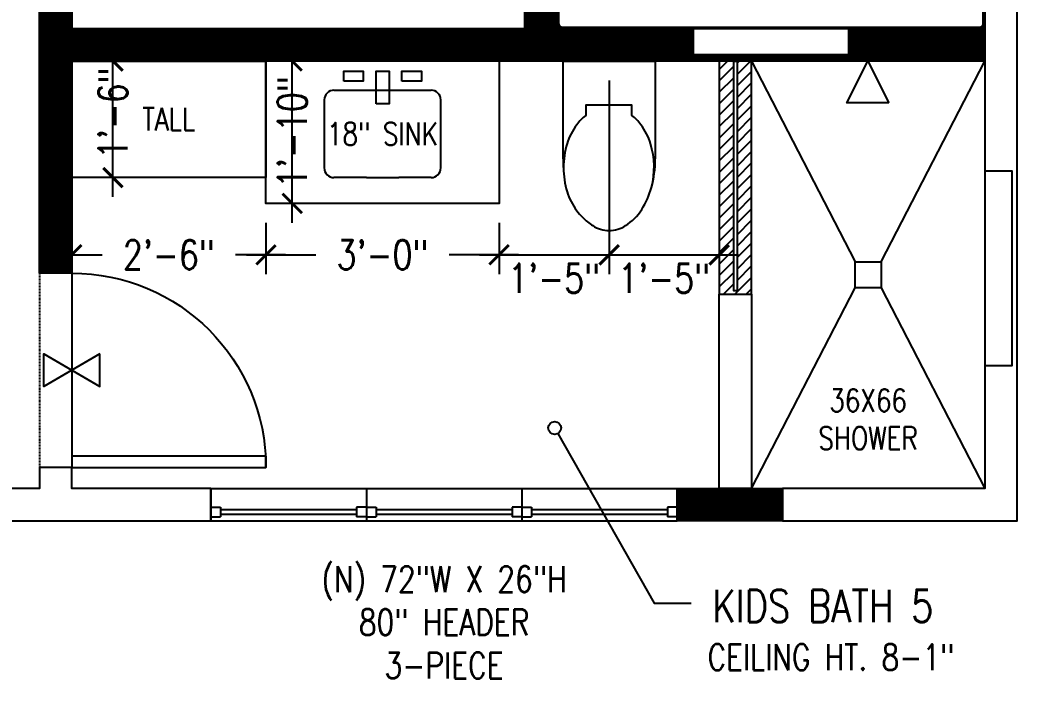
# Model space of a CAD drawing. Header units: inches. Extents: x -1 to 4116, y -71 to 1384.
# Drawn here: x 3249.2 to 3403.2, y 214.2 to 316.5 of the extents above; entities that cross this region are included whole.
import ezdxf
from ezdxf.enums import TextEntityAlignment as Align

# ---------------------------------------------------------------- set-up
doc = ezdxf.new("R2010")
doc.units = ezdxf.units.IN
doc.header["$MEASUREMENT"] = 0
doc.linetypes.add('HIDDEN2', pattern=[0.1875, 0.125, -0.0625])
doc.layers.get('DEFPOINTS').update_dxf_attribs({"color": 92, "lineweight": 15})
for name, color, linetype in [('A-ANNO', 3, 'Continuous'), ('A-ANNO - NEW', 3, 'Continuous'), ('A-ANNO-CLNG-HT-NEW', 2, 'Continuous'), ('A-ANNO-ROOMTAG-NEW', 2, 'Continuous'), ('A-CASE-NEW', 2, 'Continuous'), ('A-CLNG-HEAD', 1, 'HIDDEN2'), ('A-DIM-CONS', 2, 'Continuous'), ('A-DOOR-NEW', 2, 'Continuous'), ('A-FLOR-SILL', 8, 'Continuous'), ('A-GLAZ', 1, 'Continuous'), ('A-GLAZ-NEW', 1, 'Continuous'), ('A-PFIX', 2, 'Continuous'), ('A-WALL-EXIST', 4, 'Continuous'), ('A-WALL-HTCH-F', 252, 'Continuous'), ('A-WALL-NEW', 4, 'Continuous')]:
    doc.layers.add(name, color=color, linetype=linetype)
doc.styles.add('ccTXT', font='ROMANS.shx', dxfattribs={"width": 0.8})
doc.styles.add('EDGTXT', font='ROMANS.shx')
doc.dimstyles.new('DIM48$0', dxfattribs={"dimscale": 48, "dimtxt": 0.09375, "dimasz": 0.0625, "dimexe": 0.0625, "dimexo": 0.0625, "dimgap": 0.0625, "dimtad": 0, "dimdec": 8, "dimrnd": 0.125, "dimzin": 3, "dimdsep": 46, "dimlunit": 4, "dimtxsty": 'ccTXT', "dimblk": 'ARCHTICK', "dimblk1": 'ARCHTICK', "dimblk2": 'ARCHTICK', "dimsah": 1, "dimcen": 0.09375, "dimdle": 0.0625, "dimclrd": 2, "dimclre": 1, "dimclrt": 256, "dimadec": 0, "dimazin": 0, "dimtfac": 0.6, "dimtdec": 4, "dimtix": 1, "dimtmove": 2, "dimatfit": 3, "dimldrblk": 'ARCHTICK', "dimfxl": 1, "dimtvp": 1, "dimfrac": 2, "dimtolj": 1, "dimtzin": 0, "dimarcsym": 0})

# ---------------------------------------------------------------- blocks, each defined once
blk = doc.blocks.new('*U340')
for p, q in [((0, 5), (24, 5)), ((0, 5), (24, 5)), ((0, 2.875), (0, 4.375)), ((0, 4.375), (1.5, 4.375)), ((1.5, 2.875), (1.5, 4.375)), ((1.5, 4), (22.5, 4)), ((1.5, 3.25), (22.5, 3.25)), ((22.5, 2.875), (22.5, 4.375)), ((24, 4.375), (22.5, 4.375)), ((24, 2.875), (24, 4.375)), ((0, 2.875), (1.5, 2.875)), ((24, 2.875), (22.5, 2.875))]:
    blk.add_line(p, q)
at = {"flags": 128}
for points in [[(0, 0), (0, 5), (0, 5), (0, 5)], [(24, 0), (24, 5), (24, 5), (24, 5)]]:
    blk.add_lwpolyline(points, dxfattribs=at)
at = {"layer": 'A-FLOR-SILL'}
blk.add_line((0, 0), (24, 0), dxfattribs=at)
at = {"layer": 'A-GLAZ', "color": 8}
blk.add_line((0, 0), (24, 0), dxfattribs=at)
blk = doc.blocks.new('*U341')
for p, q in [((0, 5), (24, 5)), ((0, 5), (24, 5)), ((0, 2.875), (0, 4.375)), ((0, 4.375), (1.5, 4.375)), ((1.5, 2.875), (1.5, 4.375)), ((1.5, 4), (22.5, 4)), ((1.5, 3.25), (22.5, 3.25)), ((22.5, 2.875), (22.5, 4.375)), ((24, 4.375), (22.5, 4.375)), ((24, 2.875), (24, 4.375)), ((0, 2.875), (1.5, 2.875)), ((24, 2.875), (22.5, 2.875))]:
    blk.add_line(p, q)
at = {"flags": 128}
for points in [[(0, 0), (0, 5), (0, 5), (0, 5)], [(24, 0), (24, 5), (24, 5), (24, 5)]]:
    blk.add_lwpolyline(points, dxfattribs=at)
at = {"layer": 'A-FLOR-SILL'}
blk.add_line((0, 0), (24, 0), dxfattribs=at)
at = {"layer": 'A-GLAZ', "color": 8}
blk.add_line((0, 0), (24, 0), dxfattribs=at)
blk = doc.blocks.new('*U334')
for p, q in [((0, 5), (24, 5)), ((0, 5), (24, 5)), ((0, 2.875), (0, 4.375)), ((0, 4.375), (1.5, 4.375)), ((1.5, 2.875), (1.5, 4.375)), ((1.5, 4), (22.5, 4)), ((1.5, 3.25), (22.5, 3.25)), ((22.5, 2.875), (22.5, 4.375)), ((24, 4.375), (22.5, 4.375)), ((24, 2.875), (24, 4.375)), ((0, 2.875), (1.5, 2.875)), ((24, 2.875), (22.5, 2.875))]:
    blk.add_line(p, q)
at = {"flags": 128}
for points in [[(0, 0), (0, 5), (0, 5), (0, 5)], [(24, 0), (24, 5), (24, 5), (24, 5)]]:
    blk.add_lwpolyline(points, dxfattribs=at)
at = {"layer": 'A-FLOR-SILL'}
blk.add_line((0, 0), (24, 0), dxfattribs=at)
at = {"layer": 'A-GLAZ', "color": 8}
blk.add_line((0, 0), (24, 0), dxfattribs=at)
blk = doc.blocks.new('*U345')
at = {"linetype": 'ByBlock'}
blk.add_lwpolyline([(0, 0), (0, 30), (1.75, 30), (1.75, 0)], close=True, dxfattribs=at)
blk.add_arc((0, 0), 30, 0, 90, dxfattribs=at)
blk = doc.blocks.new('*U283')
at = {"layer": 'A-FLOR-SILL'}
blk.add_line((-15, 0), (15, 0), dxfattribs=at)
blk.add_lwpolyline([(-2.51, 4.32), (2.51, -4.32), (-2.51, -4.32), (2.51, 4.32)], close=True, dxfattribs=at)
blk = doc.blocks.new('*U88')
at = {"color": 0, "linetype": 'ByBlock'}
blk.add_line((-0.0411, 0), (0.0411, 0), dxfattribs=at)
blk.add_lwpolyline([(-0.0675, 0.135), (0.0675, 0.135), (0, 0)], close=True, dxfattribs=at)
at = {"style": 'EDGTXT', "flags": 8}
blk.add_attdef('#LINE1', text='', height=0.125, dxfattribs=at).set_placement((0, 0.1931), align=Align.BOTTOM_CENTER)
blk = doc.blocks.new('*U87')
at = {"color": 0, "linetype": 'ByBlock'}
for p, q in [((0, -7.11), (0, 7.11)), ((0, 7.11), (15.11, 7.11)), ((15.11, -7.11), (0, -7.11))]:
    blk.add_line(p, q, dxfattribs=at)
blk.add_lwpolyline([(24.13, -4.09, 0.06085), (25.42, -2.54, 0.143932), (26.16, 0, 0.143932), (25.42, 2.54, 0.107177), (22.93, 5.03, 0.077997), (19.52, 6.53, 0.141546), (12.76, 6.39, 0.085426), (9.83, 4.9, 0.066386), (8.4, 3.51), (6.82, 3.51), (6.82, -3.61), (8.4, -3.61, 0.066386), (9.83, -5, 0.085426), (12.76, -6.49, 0.074934), (16.47, -7.05, 0.074935), (20.18, -6.49, 0.085426), (23.12, -5, 0.047542)], format="xyb", close=True, dxfattribs=at)
for centre, start, end in [((15.11, -9.99), 75.0711, 90), ((15.11, 9.99), 270, 275.1954)]:
    blk.add_arc(centre, 17.11, start, end, dxfattribs=at)
blk = doc.blocks.new('*U103')
at = {"color": 0, "linetype": 'ByBlock'}
for points in [[(-6, -0.5), (-6, 1), (-3, 1), (-3, -0.5)], [(-1, -4), (-1, 1), (1, 1), (1, -4)], [(3, -0.5), (3, 1), (6, 1), (6, -0.5)]]:
    blk.add_lwpolyline(points, close=True, dxfattribs=at)
blk = doc.blocks.new('*U359')
at = {"color": 0}
for p, q in [((16.5, 9), (6, 9)), ((4.5, -2.5), (4.5, 2.5)), ((18, -2.5), (18, 2.5)), ((6, -9), (16.5, -9))]:
    blk.add_line(p, q, dxfattribs=at)
at = {"color": 0, "linetype": 'ByBlock'}
for p, q in [((4.5, 2.5), (4.5, 7.5)), ((18, 7.5), (18, 2.5)), ((4.5, -7.5), (4.5, -2.5)), ((18, -2.5), (18, -7.5))]:
    blk.add_line(p, q, dxfattribs=at)
for centre, start, end in [((6, 7.5), 90, 180), ((16.5, 7.5), 0, 90), ((6, -7.5), 180, 270), ((16.5, -7.5), 270, 0)]:
    blk.add_arc(centre, 1.5, start, end, dxfattribs=at)
blk = doc.blocks.new('66x36 Mariposa Alcove Tub')
for p, q in [((0.7, 35.95), (65.3, 35.95)), ((65.26, 35.71), (0.74, 35.71)), ((0, 0), (0, 35.25)), ((0.24, 35.21), (0.24, 0.92)), ((65.76, 35.21), (65.76, 0.92)), ((66, 0), (66, 35.25)), ((0.28, 0.16), (0, 0)), ((66, 0), (0, 0)), ((0.35, 0.4), (0.24, 0.92)), ((0.35, 0.4), (0.28, 0.16)), ((65.65, 0.4), (65.76, 0.92)), ((65.65, 0.4), (65.72, 0.16)), ((65.72, 0.16), (66, 0))]:
    blk.add_line(p, q)
for radius in [1.78, 1.15]:
    blk.add_circle((57.4, 17.95), radius)
for centre, radius, start, end in [((0.7, 35.25), 0.7, 90, 180), ((0.74, 35.21), 0.5, 90, 180), ((65.26, 35.21), 0.5, 360, 90), ((65.3, 35.25), 0.7, 360, 90), ((22.07, -51.25), 84.24, 89.5779, 99.2072), ((22.24, -26.95), 59.93, 80.9993, 89.5779), ((8.73, 28.98), 2.81, 131.9258, 148.4738), ((9.13, 28.53), 3.41, 107.1048, 131.9258), ((9.14, 28.52), 3.43, 99.2072, 107.1048), ((13.98, 27.93), 3.25, 91.933, 149.3719), ((24.4, -86.02), 117.67, 90.8391, 95.1331), ((24.39, -24.78), 56.45, 81.1653, 91.7437), ((64.07, 237.11), 207.41, 260.9993, 263.6938), ((65.54, 272.22), 243.4, 262.3309, 264.2663), ((46.81, 86.86), 57.1, 264.3907, 283.9449), ((47.84, 90.25), 59.66, 263.6938, 282.2339), ((60.69, 30.97), 0.991, 56.5398, 102.2339), ((60.74, 30.84), 0.63, 20.167, 106.1764), ((60.68, 30.96), 1.01, 29.6806, 56.5398), ((25.65, 17.95), 38.02, 10.6122, 20.167), ((60.72, 30.98), 0.965, 19.3649, 29.6806), ((26.67, 18.39), 37.26, 359.3183, 20.2627), ((46.19, 17.95), 41.87, 163.6109, 196.39), ((8.97, 28.83), 3.09, 148.4738, 162.4656), ((1475.71, -515.19), 1562.57, 159.59584, 159.78147), ((17.03, 21.06), 8.5, 96.7933, 153.5734), ((20.33, 24.37), 5.01, 93.5353, 164.3783), ((23.74, -19.22), 49.32, 79.181, 98.997), ((24.16, -3.5), 33.13, 77.5229, 97.1804), ((42.73, 99.44), 70.89, 262.1137, 284.0877), ((60.3, 29.77), 0.967, 20.014, 109.5256), ((25.51, 17.95), 37.71, 14.5739, 18.8022), ((44.24, 110.38), 82.55, 260.9972, 267.8482), ((45.7, 149.21), 121.41, 267.8482, 275.3585), ((57.37, 24.73), 3.62, 11.2596, 95.3585), ((25.52, 17.95), 37.71, 7.9839, 14.5739), ((43.52, 17.95), 29.08, 164.5074, 195.4926), ((23.53, 18), 38.13, 359.9311, 11.2596), ((25.65, 17.95), 38.02, 0.0024, 10.6122), ((25.55, 17.96), 37.68, 359.9921, 7.9839), ((72.38, 18.02), 9.49, 173.6128, 187.9001), ((63.3, 19.03), 0.345, 153.529, 172.3056), ((63.01, 19.18), 0.0216, 31.7301, 157.0051), ((73.47, 17.95), 10.47, 173.6598, 186.3401), ((62.79, 19.04), 0.28, 13.4471, 31.7301), ((56.28, 17.95), 6.88, 350.3231, 9.6769), ((23.53, 17.91), 38.13, 348.7404, 0.0689), ((26.67, 17.51), 37.26, 339.7369, 0.6819), ((25.55, 17.95), 37.68, 352.0161, 0.0079), ((25.65, 17.95), 38.02, 349.3878, 359.9976), ((63.01, 16.73), 0.0255, 209.6072, 326.1983), ((62.76, 16.87), 0.311, 330.5424, 345.9791), ((25.52, 17.95), 37.71, 345.4261, 352.0161), ((17.03, 14.85), 8.5, 206.4266, 263.2067), ((1475.71, 551.09), 1562.57, 200.21853, 200.40416), ((25.65, 17.95), 38.02, 339.833, 349.3878), ((20.33, 11.53), 5.01, 195.6217, 266.4647), ((57.37, 11.17), 3.62, 264.6415, 348.7404), ((44.24, -74.48), 82.55, 92.1518, 99.0028), ((45.7, -113.31), 121.41, 84.6415, 92.1518), ((25.51, 17.95), 37.71, 341.1978, 345.4261), ((13.98, 7.97), 3.25, 210.6281, 268.067), ((23.74, 55.12), 49.32, 261.003, 280.819), ((23.95, 43.99), 37.66, 264.0113, 281.2853), ((42.73, -63.54), 70.89, 75.9123, 97.8863), ((8.95, 7.06), 3.07, 197.5353, 212.5495), ((8.74, 6.93), 2.82, 212.5495, 228.3054), ((9.13, 7.37), 3.41, 228.3054, 252.1575), ((24.4, 121.92), 117.67, 264.8669, 269.1609), ((24.39, 60.68), 56.45, 268.2563, 278.8347), ((61.59, -182.8), 188.85, 96.1732, 99.1325), ((65.54, -236.32), 243.4, 95.7337, 97.6691), ((46.81, -50.96), 57.1, 76.0551, 95.6093), ((47.8, -55.25), 60.55, 77.9091, 96.1732), ((60.3, 6.13), 0.967, 250.4744, 339.986), ((60.74, 5.06), 0.63, 253.8236, 339.833), ((9.14, 7.4), 3.44, 252.1575, 260.8067), ((22.15, 87.78), 84.87, 260.8067, 270.3621), ((22.31, 61.54), 58.63, 270.3621, 279.1325), ((35.39, -0.17), 4.57, 87.902, 108.3661), ((34.19, 8.21), 4.05, 266.5475, 289.7206), ((35.53, -0.91), 5.23, 92.8548, 103.839), ((60.69, 4.94), 0.998, 257.9078, 340.2786), ((33.01, 769.66), 770.01, 268.26528, 271.73472)]:
    blk.add_arc(centre, radius, start, end)
blk = doc.blocks.new('_ArchTick')
at = {"color": 0, "linetype": 'ByBlock', "const_width": 0.15}
blk.add_lwpolyline([(-0.5, -0.5), (0.5, 0.5)], dxfattribs=at)
blk = doc.blocks.new('*D580')
at = {"layer": 'A-DIM-CONS', "color": 1, "lineweight": -2, "transparency": 16777216}
blk.add_line((3287.16, 285.12), (3287.16, 277.19), dxfattribs=at)
at = {"layer": 'A-DIM-CONS', "color": 2, "lineweight": -2, "transparency": 16777216}
for p, q in [((3254.16, 280.19), (3261.87, 280.19)), ((3290.16, 280.19), (3282.44, 280.19))]:
    blk.add_line(p, q, dxfattribs=at)
at = {"layer": 'DEFPOINTS', "color": 0, "transparency": 16777216}
for p in [(3287.16, 288.12), (3257.16, 280.19), (3257.16, 280.19)]:
    blk.add_point(p, dxfattribs=at)
at = {"layer": 'A-DIM-CONS', "color": 2, "lineweight": -2, "transparency": 16777216, "xscale": 3, "yscale": 3, "zscale": 3, "rotation": 180}
blk.add_blockref('_ArchTick', (3257.16, 280.19), dxfattribs=at)
at = {"layer": 'A-DIM-CONS', "color": 2, "lineweight": -2, "transparency": 16777216, "xscale": 3, "yscale": 3, "zscale": 3}
blk.add_blockref('_ArchTick', (3287.16, 280.19), dxfattribs=at)
at = {"layer": 'A-DIM-CONS', "transparency": 16777216, "insert": (3272.16, 280.19), "char_height": 4.5, "attachment_point": 5, "style": 'ccTXT'}
blk.add_mtext('\\A1;2\'-6"', dxfattribs=at)
blk = doc.blocks.new('*D581')
at = {"layer": 'A-DIM-CONS', "color": 1, "lineweight": -2, "transparency": 16777216}
for p, q in [((3287.16, 285.12), (3287.16, 277.19)), ((3323.16, 285.12), (3323.16, 277.19))]:
    blk.add_line(p, q, dxfattribs=at)
at = {"layer": 'A-DIM-CONS', "color": 2, "lineweight": -2, "transparency": 16777216}
for p, q in [((3284.16, 280.19), (3294.87, 280.19)), ((3326.16, 280.19), (3315.44, 280.19))]:
    blk.add_line(p, q, dxfattribs=at)
at = {"layer": 'DEFPOINTS', "color": 0, "transparency": 16777216}
for p in [(3287.16, 288.12), (3323.16, 288.12), (3323.16, 280.19)]:
    blk.add_point(p, dxfattribs=at)
at = {"layer": 'A-DIM-CONS', "color": 2, "lineweight": -2, "transparency": 16777216, "xscale": 3, "yscale": 3, "zscale": 3, "rotation": 180}
blk.add_blockref('_ArchTick', (3287.16, 280.19), dxfattribs=at)
at = {"layer": 'A-DIM-CONS', "color": 2, "lineweight": -2, "transparency": 16777216, "xscale": 3, "yscale": 3, "zscale": 3}
blk.add_blockref('_ArchTick', (3323.16, 280.19), dxfattribs=at)
at = {"layer": 'A-DIM-CONS', "transparency": 16777216, "insert": (3305.16, 280.19), "char_height": 4.5, "attachment_point": 5, "style": 'ccTXT'}
blk.add_mtext('\\A1;3\'-0"', dxfattribs=at)
blk = doc.blocks.new('*D582')
at = {"layer": 'A-DIM-CONS', "color": 1, "lineweight": -2, "transparency": 16777216}
for p, q in [((3340.16, 307.12), (3340.16, 277.19)), ((3323.16, 285.12), (3323.16, 277.19))]:
    blk.add_line(p, q, dxfattribs=at)
at = {"layer": 'A-DIM-CONS', "color": 2, "lineweight": -2, "transparency": 16777216}
blk.add_line((3320.16, 280.19), (3343.16, 280.19), dxfattribs=at)
at = {"layer": 'DEFPOINTS', "color": 0, "transparency": 16777216}
for p in [(3340.16, 310.12), (3323.16, 288.12), (3340.16, 280.19)]:
    blk.add_point(p, dxfattribs=at)
at = {"layer": 'A-DIM-CONS', "color": 2, "lineweight": -2, "transparency": 16777216, "xscale": 3, "yscale": 3, "zscale": 3, "rotation": 180}
blk.add_blockref('_ArchTick', (3323.16, 280.19), dxfattribs=at)
at = {"layer": 'A-DIM-CONS', "color": 2, "lineweight": -2, "transparency": 16777216, "xscale": 3, "yscale": 3, "zscale": 3}
blk.add_blockref('_ArchTick', (3340.16, 280.19), dxfattribs=at)
at = {"layer": 'A-DIM-CONS', "transparency": 16777216, "insert": (3331.66, 276.55), "char_height": 4.5, "attachment_point": 5, "style": 'ccTXT'}
blk.add_mtext('\\A1;1\'-5"', dxfattribs=at)
blk = doc.blocks.new('*D583')
at = {"layer": 'A-DIM-CONS', "color": 1, "lineweight": -2, "transparency": 16777216}
blk.add_line((3340.16, 307.12), (3340.16, 277.19), dxfattribs=at)
at = {"layer": 'A-DIM-CONS', "color": 2, "lineweight": -2, "transparency": 16777216}
blk.add_line((3337.16, 280.19), (3360.16, 280.19), dxfattribs=at)
at = {"layer": 'DEFPOINTS', "color": 0, "transparency": 16777216}
for p in [(3340.16, 310.12), (3357.16, 280.19), (3357.16, 280.19)]:
    blk.add_point(p, dxfattribs=at)
at = {"layer": 'A-DIM-CONS', "color": 2, "lineweight": -2, "transparency": 16777216, "xscale": 3, "yscale": 3, "zscale": 3, "rotation": 180}
blk.add_blockref('_ArchTick', (3340.16, 280.19), dxfattribs=at)
at = {"layer": 'A-DIM-CONS', "color": 2, "lineweight": -2, "transparency": 16777216, "xscale": 3, "yscale": 3, "zscale": 3}
blk.add_blockref('_ArchTick', (3357.16, 280.19), dxfattribs=at)
at = {"layer": 'A-DIM-CONS', "transparency": 16777216, "insert": (3348.66, 276.55), "char_height": 4.5, "attachment_point": 5, "style": 'ccTXT'}
blk.add_mtext('\\A1;1\'-5"', dxfattribs=at)
blk = doc.blocks.new('*D584')
at = {"layer": 'A-DIM-CONS', "color": 2, "lineweight": -2, "transparency": 16777216}
blk.add_line((3291.21, 285.12), (3291.21, 313.12), dxfattribs=at)
at = {"layer": 'DEFPOINTS', "color": 0, "transparency": 16777216}
for p in [(3291.21, 310.12), (3291.21, 310.12), (3291.21, 288.12)]:
    blk.add_point(p, dxfattribs=at)
at = {"layer": 'A-DIM-CONS', "color": 2, "lineweight": -2, "transparency": 16777216, "xscale": 3, "yscale": 3, "zscale": 3}
for p, rotation in [((3291.21, 310.12), 90), ((3291.21, 288.12), 270)]:
    blk.add_blockref('_ArchTick', p, dxfattribs=dict(at, rotation=rotation))
at = {"layer": 'A-DIM-CONS', "transparency": 16777216, "insert": (3291.21, 299.12), "char_height": 4.5, "attachment_point": 5, "rotation": 90, "style": 'ccTXT'}
blk.add_mtext('\\A1;1\'-10"', dxfattribs=at)
blk = doc.blocks.new('*D585')
at = {"layer": 'A-DIM-CONS', "color": 2, "lineweight": -2, "transparency": 16777216}
blk.add_line((3263.52, 289.12), (3263.52, 313.12), dxfattribs=at)
at = {"layer": 'DEFPOINTS', "color": 0, "transparency": 16777216}
for p in [(3263.52, 310.12), (3263.52, 310.12), (3263.52, 292.12)]:
    blk.add_point(p, dxfattribs=at)
at = {"layer": 'A-DIM-CONS', "color": 2, "lineweight": -2, "transparency": 16777216, "xscale": 3, "yscale": 3, "zscale": 3}
for p, rotation in [((3263.52, 310.12), 90), ((3263.52, 292.12), 270)]:
    blk.add_blockref('_ArchTick', p, dxfattribs=dict(at, rotation=rotation))
at = {"layer": 'A-DIM-CONS', "transparency": 16777216, "insert": (3263.52, 302.04), "char_height": 4.5, "attachment_point": 5, "rotation": 90, "style": 'ccTXT'}
blk.add_mtext('\\A1;1\'-6"', dxfattribs=at)

msp = doc.modelspace()

# ---------------------------------------------------------------- hatches: boundary and pattern name
at = {"layer": 'A-WALL-HTCH-F'}
h = msp.add_hatch(dxfattribs=at)
h.set_pattern_fill('ANSI31', color=256)
h.set_pattern_definition([(45, (0.0164, 0.01056), (-0.0883883476, 0.0883883476), [])])
h.paths.add_polyline_path([(3353.15798868, 315.11544828), (3332.85798868, 315.11544828), (3332.15798868, 315.11544828), (3332.15798868, 419.11544828), (3361.2557944, 419.11544828), (3361.25628446, 424.11544826), (3322.15847874, 424.11864163), (3322.15798868, 419.11544828), (3327.15798868, 419.11544828), (3327.15798868, 315.11544828), (3257.15798868, 315.11544828), (3257.15798868, 398.61544828), (3275.15798868, 398.61544828), (3275.15798868, 419.11544828), (3292.15798868, 419.11544828), (3292.15798868, 424.12109193), (3275.15798868, 424.12248043), (3275.15798868, 429.11544828), (3270.17624421, 429.11544828), (3270.14717782, 403.62288793), (3256.15798868, 403.61544828), (3247.15798868, 403.61544828), (3247.15798868, 398.61544828), (3252.15798868, 398.61544828), (3252.15798868, 310.11544828), (3252.15798868, 277.36544828), (3257.15798868, 277.36544828), (3257.15798868, 310.11544828), (3398.15798868, 310.11544828), (3398.15798868, 315.11544828), (3377.15798868, 315.11544828), (3377.15804794, 311.11544828), (3353.15804794, 311.11544828)])
h.paths.add_polyline_path([(3082.65798868, 398.61544828), (3120.40798868, 398.61544828), (3120.40798868, 403.61544828), (3082.65798868, 403.61544828)], flags=17)
h.paths.add_polyline_path([(3082.65798868, 476.36544828), (3077.65798868, 476.36544828), (3077.65798868, 428.36544828), (3082.65798868, 428.36544828)])
h.paths.add_polyline_path([(3158.65798868, 463.11544828), (3187.65798868, 463.11544828), (3187.65798868, 454.86544828), (3182.65798868, 454.86544828), (3182.65798868, 458.11544828), (3158.65798868, 458.11544828), (3158.65798868, 403.61544828), (3182.65798868, 403.61544828), (3182.65798868, 406.86544828), (3187.65798868, 406.86544828), (3187.65798868, 403.61544828), (3215.15798868, 403.61544828), (3215.15798868, 398.61544828), (3150.40798868, 398.61544828), (3150.40798868, 403.61544828), (3153.65798868, 403.61544828), (3153.65798868, 500.11544828), (3082.65798868, 500.11544828), (3082.65798868, 505.11544828), (3158.65798868, 505.11544828)])
h.paths.add_polyline_path([(3366.90798868, 239.11544828), (3350.65798868, 239.11544828), (3350.65798868, 244.11544828), (3366.90798868, 244.11544828)])
h.paths.add_polyline_path([(3185.90798868, 239.11544828), (3173.90798868, 239.11544828), (3173.90798868, 244.11544828), (3185.90798868, 244.11544828)])
h.paths.add_polyline_path([(3125.90798868, 239.11544828), (3113.90798868, 239.11544828), (3113.90798868, 244.11544828), (3125.90798868, 244.11544828)])
h.paths.add_polyline_path([(3108.65798868, 239.11544828), (3108.65798868, 215.11544828), (3077.65798868, 215.11544828), (3077.65798868, 239.11544828), (3081.90798868, 239.11544828), (3081.90798868, 219.36544828), (3104.40798868, 219.36544828), (3104.40798868, 239.11544828)])
h.paths.add_polyline_path([(3222.15798868, 239.11544828), (3222.15798868, 215.11544828), (3191.15798868, 215.11544828), (3191.15798868, 239.11544828), (3195.40798868, 239.11544828), (3195.40798868, 219.36544828), (3217.90798868, 219.36544828), (3217.90798868, 239.11544828)])
h.paths.add_polyline_path([(3398.15798868, 425.86544828), (3403.15798868, 425.86544828), (3403.15798868, 473.36544828), (3398.15798868, 473.36544828)])
h.paths.add_polyline_path([(3398.15798868, 587.36544828), (3270.15798868, 587.36544828), (3270.15798868, 625.36544828), (3275.15798868, 625.36544828), (3275.15798868, 592.36544828), (3398.15798868, 592.36544828)])
h.paths.add_polyline_path([(3354.90798868, 707.86544828), (3318.90798868, 707.86544828), (3318.90798868, 702.86544828), (3354.90798868, 702.86544828)])
h.paths.add_polyline_path([(3398.15798868, 419.11544828), (3393.15798868, 419.11544828), (3393.15798868, 424.11544828), (3398.15798868, 424.11544828)], flags=17)
h.paths.add_polyline_path([(3398.15798868, 707.86544828), (3403.15798868, 707.86544828), (3403.15798868, 734.36544828), (3398.15798868, 734.36544828)])
h.paths.add_polyline_path([(3398.15798868, 782.36544828), (3403.15798868, 782.36544828), (3403.15798868, 926.36544828), (3398.15798868, 926.36544828)])
h.paths.add_polyline_path([(3403.15798868, 974.36544828), (3403.15798868, 1006.61544828), (3360.40798868, 1006.61544828), (3360.40798868, 1001.61544828), (3398.15798868, 1001.61544828), (3398.15798868, 974.36544828)])
h.paths.add_polyline_path([(3288.40798868, 1006.61544828), (3312.40798868, 1006.61544828), (3312.40798868, 1001.61544828), (3288.40798868, 1001.61544828)])
h.paths.add_polyline_path([(3168.40798868, 1006.61544828), (3192.40798868, 1006.61544828), (3192.40798868, 1001.61544828), (3168.40798868, 1001.61544828)])
h.paths.add_polyline_path([(3120.40798868, 1006.61544828), (3120.40798868, 1001.61544828), (3082.65798868, 1001.61544828), (3082.65798868, 706.36544828), (3077.65798868, 706.36544828), (3077.65798868, 819.61544828), (2952.65798868, 819.61544828), (2952.65798868, 780.11544828), (2951.40798868, 780.11544828), (2951.40798868, 816.36544828), (2948.90798868, 816.36544828), (2948.90798868, 780.11544828), (2947.65798868, 780.11544828), (2947.65798868, 867.36544828), (2948.90798868, 867.36544828), (2948.90798868, 831.11544828), (2951.40798868, 831.11544828), (2951.40798868, 867.36544828), (2952.65798868, 867.36544828), (2952.65798868, 824.61544828), (3077.65798868, 824.61544828), (3077.65798868, 909.61544828), (3028.40798868, 909.61544828), (3028.40798868, 914.61544828), (3077.65798868, 914.61544828), (3077.65798868, 1006.61544828)])
h.paths.add_polyline_path([(3077.65798868, 677.61544828), (2941.40798868, 677.61544828), (2941.40798868, 682.61544828), (2947.65798868, 682.61544828), (2947.65798868, 744.11544828), (2952.65798868, 744.11544828), (2952.65798868, 682.61544828), (3077.65798868, 682.61544828)])
h.paths.add_polyline_path([(3048.40798868, 350.11544828), (3077.65798868, 350.11544828), (3077.65798868, 345.11544828), (3048.40798868, 345.11544828)])
h.paths.add_polyline_path([(2922.40798868, 326.11544828), (2922.40798868, 321.11544828), (2947.15798868, 321.11544828), (2947.15798868, 345.11544828), (2976.40798868, 345.11544828), (2976.40798868, 350.11544828), (2947.15798868, 350.11544828), (2947.15798868, 550.11544828), (2938.90798868, 550.11544828), (2938.90798868, 545.11544828), (2942.15798868, 545.11544828), (2942.15798868, 326.11544828)])
h.paths.add_polyline_path([(2750.65798868, 614.36533057), (2750.65798868, 577.61544828), (2753.65798868, 577.61544828), (2753.65798868, 572.61544828), (2750.65798868, 572.61544828), (2750.65798868, 560.36544828), (2745.65798868, 560.36544828), (2745.65798868, 614.36533057)])
h.paths.add_polyline_path([(2745.65798868, 662.36533057), (2745.65798868, 709.61544828), (2750.65798868, 709.61544828), (2750.65798868, 704.11544828), (2792.90798868, 704.11544828), (2792.90798868, 699.11544828), (2750.65798868, 699.11544828), (2750.65798868, 662.36533057)])
h.paths.add_polyline_path([(2745.65798868, 755.86544828), (2745.65798868, 733.61544828), (2750.65798868, 733.61544828), (2750.65798868, 739.11544828), (2826.15798868, 739.11544828), (2826.15798868, 704.11544828), (2822.90798868, 704.11544828), (2822.90798868, 699.11544828), (2834.40798868, 699.11544828), (2834.40798868, 704.11544828), (2831.15798868, 704.11544828), (2831.15798868, 744.11544828), (2750.65798868, 744.11544828), (2750.65798868, 755.86544828)])
h.paths.add_polyline_path([(2750.65798868, 873.86544828), (2745.65798868, 873.86544828), (2745.65798868, 779.86544828), (2750.65798868, 779.86544828)])
h.paths.add_polyline_path([(2860.40798868, 914.61856261), (2872.40798868, 914.61856261), (2872.40798868, 909.61544828), (2860.40798868, 909.61544828)])
h.paths.add_polyline_path([(2750.65798868, 897.86544828), (2745.65798868, 897.86544828), (2745.65798868, 914.61544828), (2788.40798868, 914.61544828), (2788.40798868, 909.61544828), (2750.65798868, 909.61544828)])
h.paths.add_polyline_path([(2956.40798868, 914.61544828), (2956.40798868, 909.61544828), (2952.65798868, 909.61544828), (2952.65798868, 902.61544828), (2947.65798868, 902.61544828), (2947.65798868, 909.61544828), (2944.40798868, 909.61544828), (2944.40798868, 914.61544828)])
h.paths.add_polyline_path([(2874.40798868, 326.11544828), (2870.40798868, 326.11544828), (2870.40798868, 321.11544828), (2874.40798868, 321.11544828)])
h.paths.add_polyline_path([(2818.40798868, 326.11544828), (2822.40798868, 326.11544828), (2822.40798868, 321.11544828), (2818.40798868, 321.11544828)])
h = msp.add_hatch(dxfattribs=at)
h.set_pattern_fill('ANSI31', color=256, scale=10)
h.set_pattern_definition([(45, (2680.2206, 1320.1003), (-0.8838835, 0.8838835), [])])
h.paths.add_polyline_path([(3359.40798868, 310.11544828), (3357.15798868, 310.11544828), (3357.15798868, 274.11544828), (3362.15798868, 274.11544828), (3362.15798868, 310.11544828), (3359.90798868, 310.11544828), (3359.90798868, 274.61544828), (3359.40798868, 274.61544828)])

# ---------------------------------------------------------------- linework, layer by layer
at = {"layer": 'A-ANNO-ROOMTAG-NEW', "elevation": 0.27330226}
msp.add_lwpolyline([(3332.25534605, 252.58754122), (3347.116409, 226.39619805), (3352.85058294, 226.39619805)], dxfattribs=at)
at = {"layer": 'A-ANNO-ROOMTAG-NEW'}
msp.add_circle((3331.74818914, 253.44939495, 0.27330226), 1, dxfattribs=at)
at = {"layer": 'A-CASE-NEW', "elevation": 0.27330226}
msp.add_lwpolyline([(3287.15798868, 292.11544828), (3257.15798868, 292.11544828), (3257.15798868, 310.11544828), (3287.15798868, 310.11544828)], close=True, dxfattribs=at)
msp.add_lwpolyline([(3323.15798868, 310.11544828), (3323.15798868, 288.11544828), (3287.15798868, 288.11544828), (3287.15798868, 310.11544828)], dxfattribs=at)
at = {"layer": 'A-CLNG-HEAD'}
for p, q in [((3252.15798868, 277.36544828, 0.27330226), (3252.15798868, 247.36544828, 0.27330226)), ((3257.15798868, 277.36544828, 0.27330226), (3257.15798868, 247.36544828, 0.27330226))]:
    msp.add_line(p, q, dxfattribs=at)
at = {"layer": 'A-GLAZ-NEW', "elevation": 0.27330226}
msp.add_lwpolyline([(3359.40798868, 310.11544828), (3359.90798868, 310.11544828), (3359.90798868, 274.61544828), (3359.40798868, 274.61544828)], close=True, dxfattribs=at)
at = {"layer": 'A-PFIX'}
for p, q in [((3362.15798868, 310.11544828, 0.27330226), (3378.15798868, 279.08853882, 0.27330226)), ((3362.15798868, 244.11544828, 0.27330226), (3378.15798868, 275.08853882, 0.27330226))]:
    msp.add_line(p, q, dxfattribs=at)
at = {"layer": 'A-PFIX', "elevation": 0.27330226}
for points in [[(3382.15798868, 279.08853882), (3398.15798868, 310.11544828)], [(3382.15798868, 275.08853882), (3398.15798868, 244.11544828)]]:
    msp.add_lwpolyline(points, dxfattribs=at)
for points in [[(3378.15798868, 279.08853882), (3382.15798868, 279.08853882), (3382.15798868, 275.08853882), (3378.15798868, 275.08853882)], [(3357.15798868, 274.11544828), (3362.15798868, 274.11544828), (3362.15798868, 244.11544828), (3357.15798868, 244.11544828)]]:
    msp.add_lwpolyline(points, close=True, dxfattribs=at)
at = {"layer": 'A-WALL-EXIST', "elevation": 0.27330226}
for points in [[(3366.90798868, 239.11544828), (3403.15798868, 239.11544828), (3403.15798868, 355.11544828), (3398.15798868, 355.11544828), (3398.15798868, 244.11544828), (3366.90798868, 244.11544828), (3366.90798868, 239.11544828)], [(3185.90798868, 239.11544828), (3278.65798868, 239.11544828), (3278.65798868, 244.11544828), (3257.15798868, 244.11544828), (3257.15798868, 247.36544828), (3252.15798868, 247.36544828), (3252.15798868, 244.11544828), (3185.90798868, 244.11544828), (3185.90798868, 239.11544828)]]:
    msp.add_lwpolyline(points, dxfattribs=at)
at = {"layer": 'A-WALL-NEW', "elevation": 0.27330226}
for points in [[(3332.15798868, 419.11544828), (3332.15798868, 315.11544828), (3398.15798868, 315.11544828), (3398.15798868, 310.11544828), (3257.15798868, 310.11544828), (3257.15798868, 277.36544828), (3252.15798868, 277.36544828), (3252.15798868, 310.11544828), (3252.15798868, 310.11544828), (3252.15798868, 398.61544828)], [(3257.15798868, 398.61544828), (3257.15798868, 315.11544828), (3327.15798868, 315.11544828), (3327.15798868, 419.11544828)]]:
    msp.add_lwpolyline(points, dxfattribs=at)
for points in [[(3353.15798868, 315.11544828), (3353.15804794, 311.11544828), (3377.15804794, 311.11544828), (3377.15798868, 315.11544828)], [(3357.15798868, 274.11544828), (3362.15798868, 274.11544828), (3362.15798868, 310.11544828), (3357.15798868, 310.11544828)], [(3398.15798868, 263.08853882), (3402.40798868, 263.08859808), (3402.40798868, 293.08859808), (3398.15798868, 293.08853882)], [(3366.90798868, 239.11544828), (3350.65798868, 239.11544828), (3350.65798868, 244.11544828), (3366.90798868, 244.11544828)]]:
    msp.add_lwpolyline(points, close=True, dxfattribs=at)

# ---------------------------------------------------------------- block references
at = {"layer": 'A-DOOR-NEW', "xscale": -1, "rotation": 270}
msp.add_blockref('*U345', (3257.15798868, 247.36544828, 0.27330226), dxfattribs=at)
at = {"layer": 'A-FLOR-SILL', "rotation": 270}
msp.add_blockref('*U283', (3257.15798868, 262.36544828, 0.27330226), dxfattribs=at)
at = {"layer": 'A-GLAZ', "xscale": -1, "rotation": 180}
for name, p in [('*U340', (3278.65798868, 244.11544828, 0.27330226)), ('*U341', (3302.65798868, 244.11544828, 0.27330226)), ('*U334', (3326.65798868, 244.11544828, 0.27330226))]:
    msp.add_blockref(name, p, dxfattribs=at)
at = {"layer": 'A-PFIX'}
for name, p, rotation in [('66x36 Mariposa Alcove Tub', (3398.15798868, 351.06644741, 0.27330226), 180), ('*U87', (3340.15798868, 310.11544828, 0.27330226), 270), ('*U359', (3305.15798868, 310.11544828, 0.27330226), 269.9999999999999)]:
    msp.add_blockref(name, p, dxfattribs=dict(at, rotation=rotation))
at = {"layer": 'A-PFIX', "xscale": 48, "yscale": 48, "zscale": 48, "rotation": 179.9999999988661}
msp.add_blockref('*U88', (3380.13107922, 310.11544828, 0.27330226), dxfattribs=at)
at = {"layer": 'A-PFIX'}
msp.add_blockref('*U103', (3305.15798868, 307.52486362, 0.27330226), dxfattribs=at)

# ---------------------------------------------------------------- texts
at = {"layer": 'A-ANNO', "char_height": 3.5, "attachment_point": 5, "style": 'ccTXT'}
for s, insert in [('TALL', (3272.15798868, 301.11544828, 0.27330226)), ('18" SINK', (3305.15798868, 298.86544828, 0.27330226))]:
    msp.add_mtext_dynamic_manual_height_columns(s, width=18.0362940567, gutter_width=30, heights=[0], dxfattribs=dict(at, insert=insert))
at = {"layer": 'A-ANNO', "insert": (3380.15798868, 254.7931412, 0.27330226), "char_height": 3.5, "width": 18.6116374584, "attachment_point": 5, "style": 'ccTXT'}
msp.add_mtext('36X66 SHOWER', dxfattribs=at)
at = {"layer": 'A-ANNO - NEW', "color": 1, "insert": (3314.65798868, 232.11544828, 0.27330226), "char_height": 4, "width": 50.8144273947, "attachment_point": 2, "style": 'ccTXT'}
msp.add_mtext('(N) 72"W X 26"H \\P80" HEADER \\P3-PIECE\\PCASEMENT', dxfattribs=at)
at = {"layer": 'A-ANNO-CLNG-HT-NEW', "style": 'ccTXT', "width": 0.8}
msp.add_text('CEILING HT. 8-1"', height=4, dxfattribs=at).set_placement((3374.40477857, 220.05945472, 0.27330226), align=Align.TOP_CENTER)
at = {"layer": 'A-ANNO-ROOMTAG-NEW', "insert": (3373.18068301, 225.96688517, 0.27330226), "char_height": 5, "width": 59.6256749842, "attachment_point": 5, "style": 'ccTXT'}
msp.add_mtext('KIDS BATH 5', dxfattribs=at)

# ---------------------------------------------------------------- dimensions: what is measured, and where the dimension line sits
at = {"layer": 'A-DIM-CONS'}
for base, p1, p2, picture, middle in [((3263.5200756119, 310.1154482844, 0.2733022636), (3263.5200756119, 292.1154482844, 0.2733022636), (3263.5200756119, 310.1154482844, 0.2733022636), '*D585', (3263.5200756119, 302.0351099263, 0.2733022636)), ((3291.2117960292, 310.1154482844, 0.2733022636), (3291.2117960292, 288.1154482844, 0.2733022636), (3291.2117960292, 310.1154482844, 0.2733022636), '*D584', (3291.2117960292, 299.1154482844, 0.2733022636))]:
    dim = msp.add_linear_dim(base=base, p1=p1, p2=p2, angle=90, dimstyle='DIM48$0', dxfattribs=at)
    dim.commit()
    dim.dimension.update_dxf_attribs({"geometry": picture, "text_midpoint": middle, "dimtype": 160})
for base, p1, p2, picture, middle in [((3340.1579886795, 280.1913605549, 0.2733022636), (3323.1579886795, 288.1154482844, 0.2733022636), (3340.1579886795, 310.1154482844, 0.2733022636), '*D582', (3331.6579886795, 276.5485034121, 0.2733022636)), ((3357.1579886795, 280.1913605549, 0.2733022636), (3340.1579886795, 310.1154482844, 0.2733022636), (3357.1579886795, 280.1913605549, 0.2733022636), '*D583', (3348.6579886795, 276.5485034121, 0.2733022636)), ((3257.1579886795, 280.1913605549, 0.2733022636), (3287.1579886795, 288.1154482844, 0.2733022636), (3257.1579886795, 280.1913605549, 0.2733022636), '*D580', (3272.1579886795, 280.1913605549, 0.2733022636)), ((3323.1579886795, 280.1913605549, 0.2733022636), (3287.1579886795, 288.1154482844, 0.2733022636), (3323.1579886795, 288.1154482844, 0.2733022636), '*D581', (3305.1579886795, 280.1913605549, 0.2733022636))]:
    dim = msp.add_linear_dim(base=base, p1=p1, p2=p2, dimstyle='DIM48$0', dxfattribs=at)
    dim.commit()
    dim.dimension.update_dxf_attribs({"geometry": picture, "text_midpoint": middle, "dimtype": 160})

doc.saveas('drawing.dxf')
